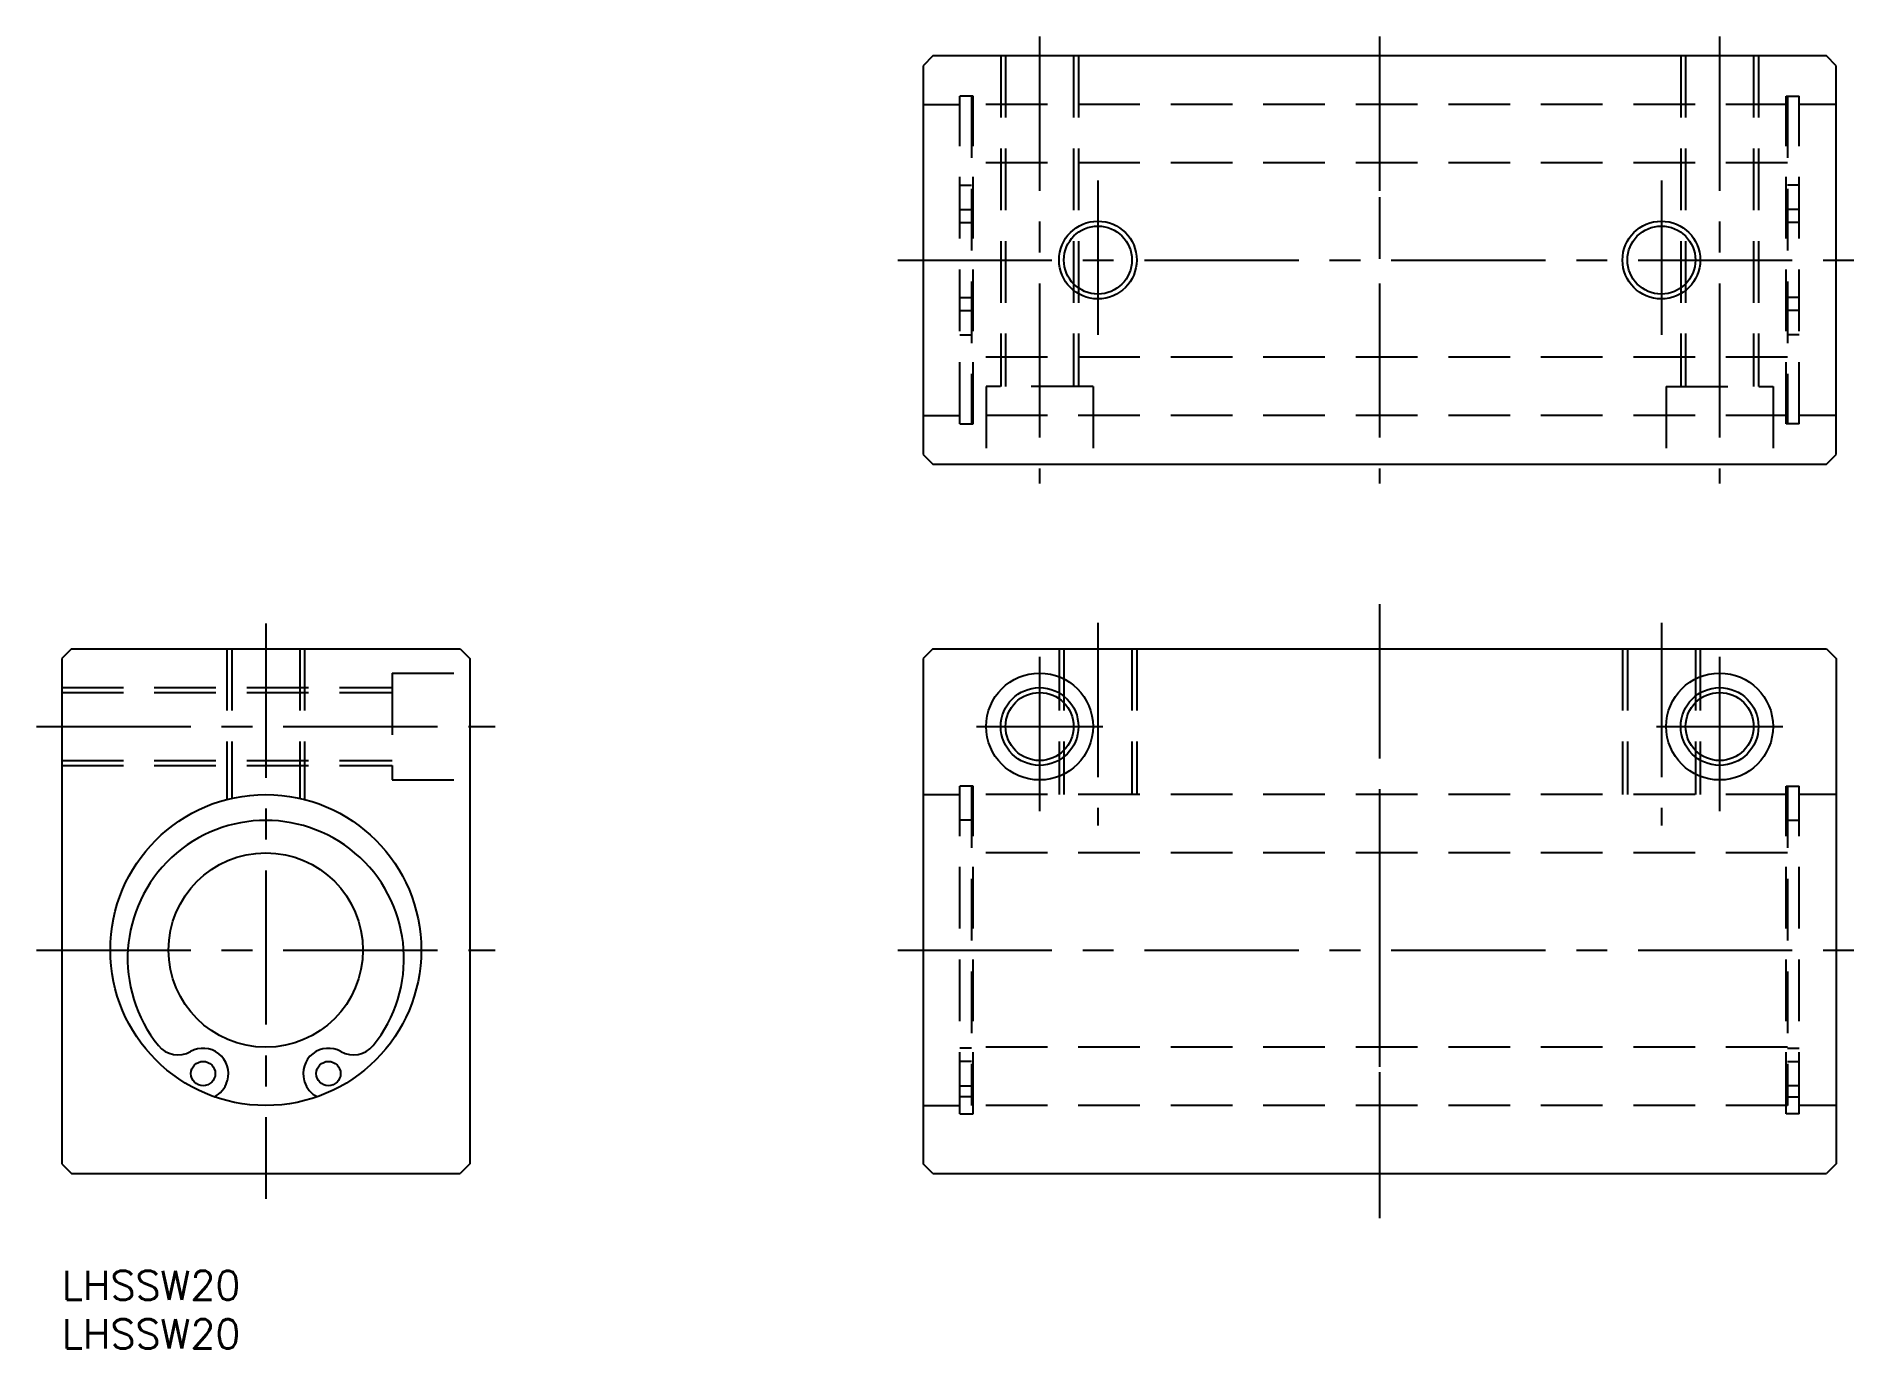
# Model space of a CAD drawing. Extents: x -3 to 185, y -8 to 127.
import ezdxf

# ---------------------------------------------------------------- set-up
doc = ezdxf.new("R2010")
doc.units = 0
doc.header["$LTSCALE"] = 0.5
doc.linetypes.add('CENTER', pattern=[50.8, 31.75, -6.35, 6.35, -6.35])
doc.linetypes.add('DASHED', pattern=[19.05, 12.7, -6.35])
for name, color, linetype in [('MSM_CENTER', 1, 'CENTER'), ('MSM_CONTINUOUS', 7, 'CONTINUOUS'), ('MSM_DASHED', 4, 'DASHED'), ('MSM_NARROW', 5, 'CONTINUOUS'), ('MSM_PART_NUMBER', 7, 'CONTINUOUS')]:
    doc.layers.add(name, color=color, linetype=linetype)
doc.styles.get("Standard").update_dxf_attribs({"font": 'txt.shx', "height": 3, "bigfont": 'bigfont.shx'})

# ---------------------------------------------------------------- blocks, each defined once
blk = doc.blocks.new('*U13')
at = {"layer": 'MSM_PART_NUMBER'}
blk.add_text('LHSSW20', height=3, dxfattribs=at).set_placement((0, -3))
blk = doc.blocks.new('*U14')
at = {"layer": 'MSM_PART_NUMBER'}
blk.add_text('LHSSW20', height=3, dxfattribs=at).set_placement((0, -8))

msp = doc.modelspace()

# ---------------------------------------------------------------- linework, layer by layer
at = {"layer": 'MSM_CENTER'}
for p, q in [((100.65, 127), (100.65, 81)), ((135.65, 127), (135.65, 81)), ((170.65, 127), (170.65, 81)), ((106.65, 112.17), (106.65, 95.83)), ((164.65, 112.17), (164.65, 95.83)), ((86.05, 104), (185.25, 104)), ((135.65, 68.6), (135.65, 5.4)), ((21, 66.6), (21, 7.4)), ((106.65, 66.67), (106.65, 45.83)), ((164.65, 66.67), (164.65, 45.83)), ((100.65, 63.17), (100.65, 46.83)), ((170.65, 63.17), (170.65, 46.83)), ((-2.6, 56), (44.6, 56)), ((94.15, 56), (107.15, 56)), ((164.15, 56), (177.15, 56)), ((-2.6, 33), (44.6, 33)), ((86.05, 33), (185.25, 33))]:
    msp.add_line(p, q, dxfattribs=at)
at = {"layer": 'MSM_CONTINUOUS'}
for p, q in [((89.65, 125), (88.65, 124)), ((88.65, 124), (88.65, 84)), ((181.65, 125), (89.65, 125)), ((182.65, 124), (181.65, 125)), ((182.65, 84), (182.65, 124)), ((88.65, 84), (89.65, 83)), ((89.65, 83), (181.65, 83)), ((181.65, 83), (182.65, 84)), ((1, 64), (0, 63)), ((1, 64), (41, 64)), ((41, 64), (42, 63)), ((89.65, 64), (88.65, 63)), ((89.65, 64), (181.65, 64)), ((181.65, 64), (182.65, 63)), ((0, 63), (0, 11)), ((42, 63), (42, 11)), ((88.65, 63), (88.65, 11)), ((182.65, 63), (182.65, 11)), ((42, 50), (42, 50)), ((42, 37), (42, 37)), ((17.01, 19.44), (17.04, 19.56)), ((24.96, 19.56), (24.99, 19.44)), ((0, 11), (1, 10)), ((1, 10), (41, 10)), ((42, 11), (41, 10)), ((89.65, 10), (88.65, 11)), ((89.65, 10), (181.65, 10)), ((182.65, 11), (181.65, 10))]:
    msp.add_line(p, q, dxfattribs=at)
for centre, radius in [((106.65, 104), 3.5), ((164.65, 104), 3.5), ((100.65, 56), 5.5), ((170.65, 56), 5.5), ((100.65, 56), 3.5), ((170.65, 56), 3.5), ((21, 33), 16), ((21, 33), 10), ((14.55, 20.29), 1.25), ((27.45, 20.29), 1.25)]:
    msp.add_circle(centre, radius, dxfattribs=at)
for centre, radius, start, end in [((21, 32.12), 14.22, 320.9849, 219.0151), ((11.97, 24.81), 2.6, 219.0151, 299.7762), ((14.55, 20.29), 2.6, 343.6002, 119.7762), ((27.45, 20.29), 2.6, 60.2238, 196.3998), ((30.03, 24.81), 2.6, 240.2238, 320.9849), ((14.61, 20.15), 2.5, 295.9172, 343.6002), ((27.39, 20.15), 2.5, 196.3998, 244.0828)]:
    msp.add_arc(centre, radius, start, end, dxfattribs=at)
at = {"layer": 'MSM_DASHED'}
for p, q in [((96.65, 125), (96.65, 91)), ((97.15, 125), (97.15, 91)), ((104.15, 125), (104.15, 91)), ((104.65, 125), (104.65, 91)), ((166.65, 125), (166.65, 91)), ((167.15, 125), (167.15, 91)), ((174.15, 125), (174.15, 91)), ((174.65, 125), (174.65, 91)), ((92.45, 87.15), (92.45, 120.85)), ((93.8, 120.85), (92.45, 120.85)), ((93.65, 120.85), (93.65, 87.15)), ((93.8, 87.15), (93.8, 120.85)), ((177.5, 87.15), (177.5, 120.85)), ((177.5, 120.85), (178.85, 120.85)), ((177.65, 120.85), (177.65, 87.15)), ((178.85, 87.15), (178.85, 120.85)), ((88.65, 120), (92.45, 120)), ((177.65, 120), (93.65, 120)), ((135.65, 120), (135.65, 88)), ((182.65, 120), (178.85, 120)), ((177.65, 114), (93.65, 114)), ((92.45, 111.7), (93.65, 111.7)), ((178.85, 111.7), (177.65, 111.7)), ((92.45, 109.2), (93.65, 109.2)), ((178.85, 109.2), (177.65, 109.2)), ((92.45, 107.85), (93.65, 107.85)), ((178.85, 107.85), (177.65, 107.85)), ((92.45, 100.15), (93.65, 100.15)), ((178.85, 100.15), (177.65, 100.15)), ((92.45, 98.8), (93.65, 98.8)), ((178.85, 98.8), (177.65, 98.8)), ((92.45, 96.3), (93.65, 96.3)), ((178.85, 96.3), (177.65, 96.3)), ((177.65, 94), (93.65, 94)), ((106.15, 91), (95.15, 91)), ((95.15, 91), (95.15, 83)), ((106.15, 91), (106.15, 83)), ((165.15, 91), (165.15, 83)), ((165.15, 91), (176.15, 91)), ((176.15, 91), (176.15, 83)), ((88.65, 88), (92.45, 88)), ((92.45, 87.15), (93.8, 87.15)), ((177.65, 88), (93.65, 88)), ((178.85, 87.15), (177.5, 87.15)), ((182.65, 88), (178.85, 88)), ((17, 64), (17, 48.49)), ((17.5, 64), (17.5, 48.61)), ((24.5, 64), (24.5, 48.61)), ((25, 64), (25, 48.49)), ((102.65, 64), (102.65, 49)), ((103.15, 64), (103.15, 49)), ((110.15, 64), (110.15, 49)), ((110.65, 64), (110.65, 49)), ((160.65, 64), (160.65, 49)), ((161.15, 64), (161.15, 49)), ((168.15, 64), (168.15, 49)), ((168.65, 64), (168.65, 49)), ((34, 61.5), (34, 50.5)), ((34, 61.5), (42, 61.5)), ((0, 60), (34, 60)), ((0, 59.5), (34, 59.5)), ((0, 52.5), (34, 52.5)), ((0, 52), (34, 52)), ((34, 50.5), (42, 50.5)), ((88.65, 49), (92.45, 49)), ((92.45, 16.15), (92.45, 49.85)), ((93.8, 49.85), (92.45, 49.85)), ((93.65, 49.85), (93.65, 17)), ((177.65, 49), (93.65, 49)), ((93.8, 16.15), (93.8, 49.85)), ((135.65, 49), (135.65, 17)), ((177.5, 16.15), (177.5, 49.85)), ((177.5, 49.85), (178.85, 49.85)), ((177.65, 49.85), (177.65, 17)), ((178.85, 16.15), (178.85, 49.85)), ((182.65, 49), (178.85, 49)), ((93.65, 46.35), (92.45, 46.35)), ((177.65, 46.35), (178.85, 46.35)), ((177.65, 43), (93.65, 43)), ((93.65, 22.89), (92.45, 22.89)), ((177.65, 23), (93.65, 23)), ((177.65, 22.89), (178.85, 22.89)), ((93.65, 21.54), (92.45, 21.54)), ((177.65, 21.54), (178.85, 21.54)), ((92.45, 19.04), (93.65, 19.04)), ((178.85, 19.04), (177.65, 19.04)), ((88.65, 17), (92.45, 17)), ((93.65, 17.9), (92.45, 17.9)), ((177.65, 17), (93.65, 17)), ((177.65, 17.9), (178.85, 17.9)), ((182.65, 17), (178.85, 17)), ((92.45, 16.15), (93.8, 16.15)), ((178.85, 16.15), (177.5, 16.15))]:
    msp.add_line(p, q, dxfattribs=at)
at = {"layer": 'MSM_NARROW'}
for centre in [(106.65, 104), (164.65, 104), (100.65, 56), (170.65, 56)]:
    msp.add_circle(centre, 4, dxfattribs=at)

# ---------------------------------------------------------------- block references
at = {"layer": 'MSM_CONTINUOUS'}
for name in ['*U13', '*U14']:
    msp.add_blockref(name, (0, 0), dxfattribs=at)

doc.saveas('drawing.dxf')
